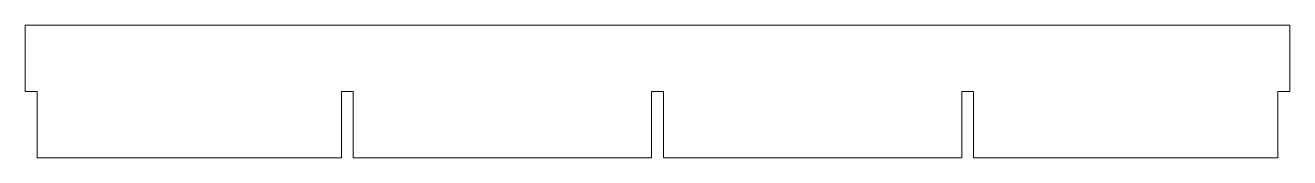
# Model space of a CAD drawing. Header units: millimetres. Extents: x 478 to 906, y 286 to 331.
import ezdxf

# ---------------------------------------------------------------- set-up
doc = ezdxf.new("R2010")
doc.units = ezdxf.units.MM

# ---------------------------------------------------------------- blocks, each defined once
blk = doc.blocks.new('A$C96ea0197')
at = {"color": 0, "linetype": 'Continuous', "lineweight": 0}
for p, q in [((162.18, 34.37), (-265.82, 34.37)), ((-265.82, 34.37), (-265.82, 11.87)), ((162.18, 11.87), (162.18, 34.37)), ((-265.82, 11.87), (-261.82, 11.87)), ((-261.82, 11.87), (-261.82, -10.63)), ((-158.82, -10.63), (-158.82, 11.87)), ((-158.82, 11.87), (-154.82, 11.87)), ((-154.82, 11.87), (-154.82, -10.63)), ((-53.82, -10.63), (-53.82, 11.87)), ((-53.82, 11.87), (-49.82, 11.87)), ((-49.82, 11.87), (-49.82, -10.63)), ((51.18, -10.63), (51.18, 11.87)), ((51.18, 11.87), (55.18, 11.87)), ((55.18, 11.87), (55.18, -10.63)), ((158.18, -10.63), (158.18, 11.87)), ((158.18, 11.87), (162.18, 11.87)), ((-261.82, -10.63), (-158.82, -10.63)), ((-154.82, -10.63), (-53.82, -10.63)), ((-49.82, -10.63), (51.18, -10.63)), ((55.18, -10.63), (158.18, -10.63))]:
    blk.add_line(p, q, dxfattribs=at)

msp = doc.modelspace()

# ---------------------------------------------------------------- block references
msp.add_blockref('A$C96ea0197', (744.28, 297.12))

doc.saveas('drawing.dxf')
